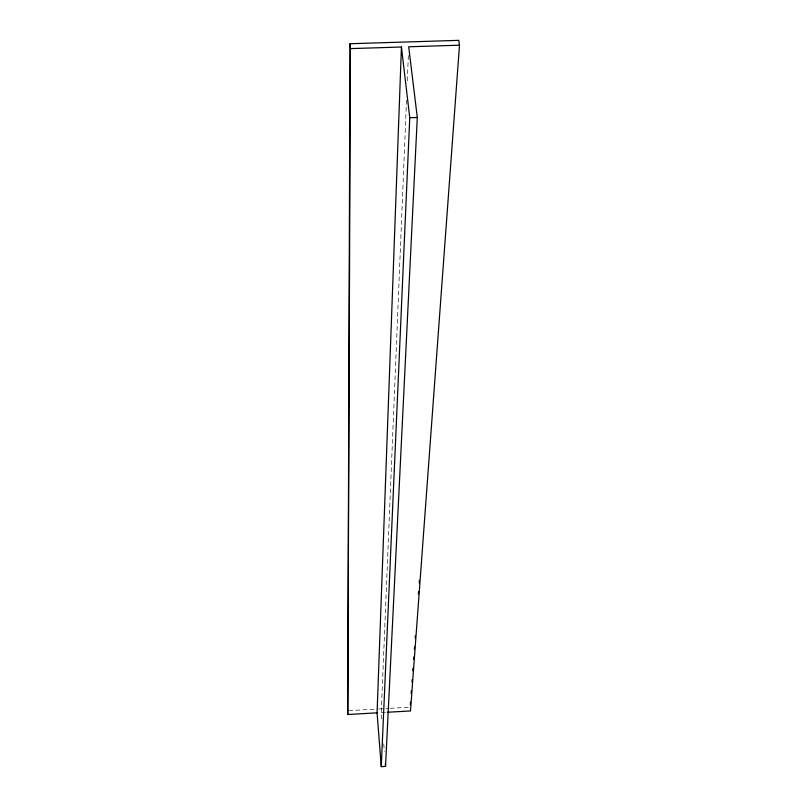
<?xml version="1.0" encoding="UTF-8"?>
<svg xmlns="http://www.w3.org/2000/svg" width="807" height="807" viewBox="0 0 807 807"><rect width="100%" height="100%" fill="white"/><g stroke="black" fill="none" stroke-linecap="round" stroke-linejoin="round"><path stroke-width="0.61" stroke-dasharray="4.04 3.03" d="M381.751 718.866L381.257 712.601L406.536 99.644M407.313 80.771L408.352 55.592M348.755 710.664L377.575 709.04M378.826 708.97L388.853 708.405M390.104 708.324L410.148 707.194M381.257 712.601L386.129 712.329M383.749 743.883L384.344 751.388"/><path stroke-width="1.21" d="M349.986 43.739L347.756 714.508L377.071 712.843L401.442 47.018L350.43 48.612L349.986 43.739L458.78 40.35L459.496 45.192L410.491 710.947L387.34 712.258M347.756 714.508L350.43 48.612M459.496 45.192L408.715 46.786L417.29 117.479L385.534 766.398L381.267 766.65L409.754 117.731L401.442 47.018M410.329 704.682L410.521 702.171M411.156 693.384L411.338 690.873M411.984 682.076L412.165 679.565M412.811 670.778L412.992 668.267M413.628 659.47L413.809 656.959M414.364 649.423L414.546 646.911M415.191 638.125L415.373 635.613M418.389 594.174L418.571 591.662M419.216 582.866L419.398 580.354M409.754 117.731L417.29 117.479M385.343 763.896L385.534 766.398M377.071 712.843L381.267 766.65"/></g></svg>
